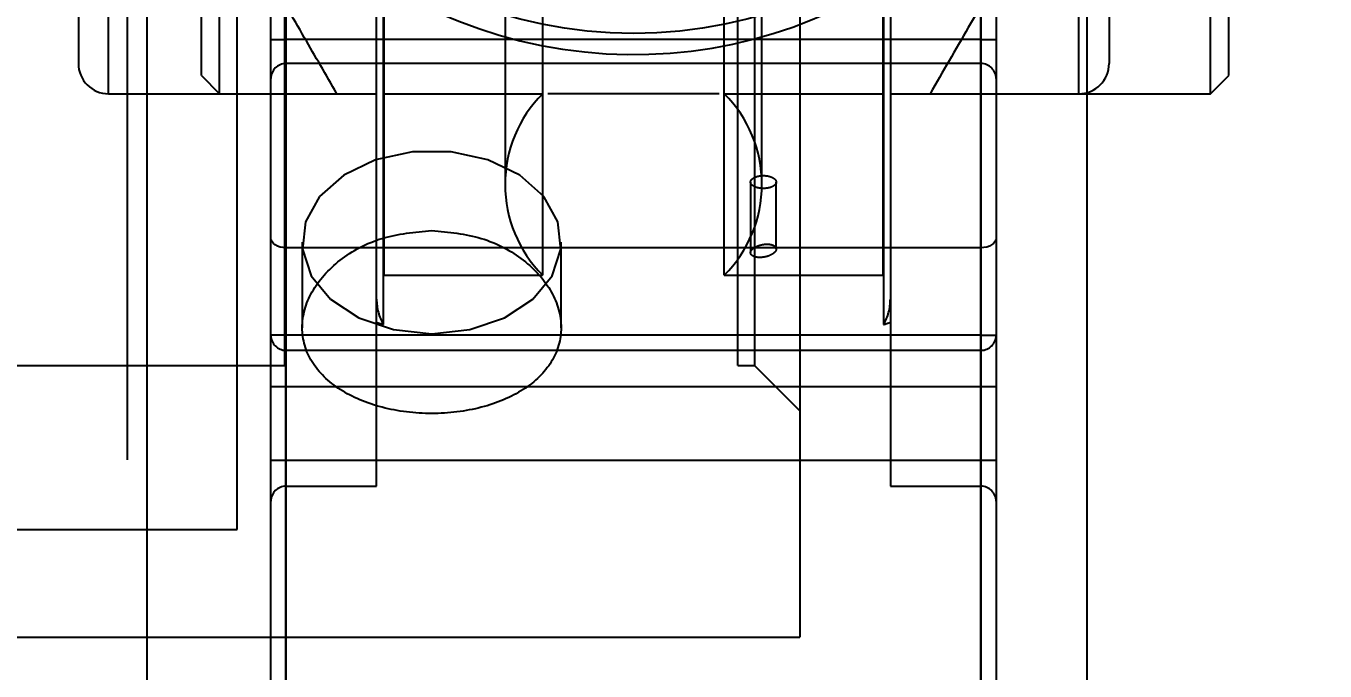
# Model space of a CAD drawing. Header units: metres. Extents: x 0 to 21025, y 0 to 14850.
# Drawn here: x 8889.91 to 8932.9, y 13148.56 to 13169.93 of the extents above; entities that cross this region are included whole.
import ezdxf

# ---------------------------------------------------------------- set-up
doc = ezdxf.new("R2010")
doc.units = ezdxf.units.M
doc.header["$LTSCALE"] = 25
doc.linetypes.add('HIDDEN2', pattern=[4.7625, 3.175, -1.5875])
for name, color, linetype in [('18_COTAS', 7, 'Continuous'), ('SL4', 4, 'Continuous'), ('ST1', 7, 'HIDDEN2')]:
    doc.layers.add(name, color=color, linetype=linetype)
doc.styles.add('ROMANS', font='ROMANS.SHX')
doc.dimstyles.new('25___1-25', dxfattribs={"dimscale": 25, "dimtxt": 2.5, "dimasz": 2, "dimexe": 1.5, "dimexo": 1, "dimgap": 0.5, "dimtad": 1, "dimzin": 12, "dimtxsty": 'ROMANS', "dimcen": 0, "dimclrd": 256, "dimclre": 256, "dimclrt": 3, "dimazin": 3, "dimtfac": 1, "dimtmove": 0, "dimatfit": 0, "dimfxl": 1, "dimlwd": -1, "dimlwe": -1, "dimarcsym": 0})

# ---------------------------------------------------------------- blocks, each defined once
blk = doc.blocks.new('*D14')
at = {"layer": '18_COTAS', "transparency": 16777216}
for p, q in [((8767.149, 13416.484), (9534.934, 13416.484)), ((9497.434, 11742.681), (9497.434, 13366.484)), ((8955.399, 11692.681), (9534.934, 11692.681))]:
    blk.add_line(p, q, dxfattribs=at)
for points in [[(9489.1, 13366.484), (9505.767, 13366.484), (9497.434, 13416.484)], [(9489.1, 11742.681), (9505.767, 11742.681), (9497.434, 11692.681)]]:
    blk.add_solid(points, dxfattribs=at)
at = {"layer": 'Defpoints', "color": 0, "transparency": 16777216}
for p in [(8742.149, 13416.484), (9497.434, 13416.484), (8930.399, 11692.681)]:
    blk.add_point(p, dxfattribs=at)
at = {"layer": '18_COTAS', "color": 3, "transparency": 16777216, "insert": (9447.731, 12554.582), "char_height": 62.5, "attachment_point": 5, "rotation": 90, "style": 'ROMANS'}
blk.add_mtext('1723,8', dxfattribs=at)

msp = doc.modelspace()

# ---------------------------------------------------------------- linework, layer by layer
at = {"layer": 'SL4'}
for p, q in [((8893.911, 13286.681), (8893.911, 13042.681)), ((8898.014, 13162.896), (8898.014, 13206.466)), ((8898.514, 13206.782), (8898.514, 13162.58)), ((8921.514, 13162.58), (8921.514, 13206.782)), ((8922.014, 13206.466), (8922.014, 13162.896)), ((8929.114, 13167.681), (8929.114, 13184.681)), ((8929.714, 13168.281), (8929.714, 13184.681)), ((8895.714, 13168.281), (8895.714, 13180.668)), ((8896.314, 13167.681), (8896.314, 13180.668)), ((8895.714, 13168.281), (8896.314, 13167.681)), ((8929.114, 13167.681), (8929.714, 13168.281)), ((8896.314, 13167.681), (8898.014, 13167.681)), ((8922.014, 13167.681), (8929.114, 13167.681)), ((8925.014, 13167.681), (8925.014, 13137.431)), ((8898.014, 13157.971), (8898.014, 13162.896)), ((8922.014, 13162.896), (8922.014, 13157.971)), ((8921.514, 13162.58), (8898.514, 13162.58)), ((8898.514, 13162.58), (8898.514, 13157.971)), ((8921.514, 13157.971), (8921.514, 13162.58)), ((8898.514, 13157.971), (8898.014, 13157.971)), ((8898.014, 13147.181), (8898.014, 13157.971)), ((8921.514, 13157.971), (8898.514, 13157.971)), ((8898.514, 13157.971), (8898.514, 13147.181)), ((8922.014, 13157.971), (8921.514, 13157.971)), ((8921.514, 13147.181), (8921.514, 13157.971)), ((8922.014, 13157.971), (8922.014, 13147.181))]:
    msp.add_line(p, q, dxfattribs=at)
at = {"layer": 'SL4', "flags": 128}
for points in [[(8898.514, 13162.58), (8898.416, 13162.586), (8898.322, 13162.604), (8898.236, 13162.634), (8898.16, 13162.673), (8898.098, 13162.721), (8898.052, 13162.775), (8898.023, 13162.834), (8898.014, 13162.896)], [(8922.014, 13162.896), (8922.004, 13162.834), (8921.975, 13162.775), (8921.929, 13162.721), (8921.867, 13162.673), (8921.791, 13162.634), (8921.705, 13162.604), (8921.611, 13162.586), (8921.514, 13162.58)]]:
    msp.add_lwpolyline(points, dxfattribs=at)
at = {"layer": 'ST1'}
for p, q in [((8893.264, 13234.931), (8893.264, 13134.431)), ((8915.514, 13219.681), (8915.514, 13149.681)), ((8898.514, 13214.637), (8898.514, 13154.725)), ((8901.514, 13154.681), (8901.514, 13214.681)), ((8918.514, 13214.681), (8918.514, 13154.681)), ((8921.514, 13154.725), (8921.514, 13214.637)), ((8898.464, 13210.681), (8898.464, 13158.681)), ((8913.464, 13158.681), (8913.464, 13210.681)), ((8914.014, 13210.681), (8914.014, 13158.681)), ((8918.291, 13209.328), (8918.291, 13160.034)), ((8901.764, 13161.671), (8901.764, 13207.692)), ((8907.008, 13207.692), (8907.008, 13161.671)), ((8918.264, 13207.692), (8918.264, 13161.671)), ((8905.764, 13204.686), (8905.764, 13164.676)), ((8914.264, 13164.676), (8914.264, 13204.686)), ((8892.644, 13167.693), (8892.644, 13201.67)), ((8924.754, 13167.693), (8924.754, 13201.67)), ((8925.014, 13201.681), (8925.014, 13167.681)), ((8891.644, 13200.681), (8891.644, 13168.681)), ((8925.754, 13200.681), (8925.754, 13168.681)), ((8898.514, 13169.481), (8898.514, 13199.881)), ((8921.514, 13199.881), (8921.514, 13169.481)), ((8901.736, 13160.034), (8901.736, 13184.681)), ((8913.019, 13161.671), (8913.019, 13184.681)), ((8898.514, 13173.911), (8898.514, 13169.481)), ((8898.514, 13159.681), (8898.514, 13173.911)), ((8921.514, 13169.481), (8921.514, 13173.911)), ((8921.514, 13173.911), (8921.514, 13159.681)), ((8896.904, 13153.241), (8896.904, 13171.431)), ((8898.014, 13169.481), (8898.514, 13169.481)), ((8898.014, 13169.481), (8898.514, 13169.481)), ((8898.514, 13168.681), (8898.514, 13169.481)), ((8921.514, 13169.481), (8898.514, 13169.481)), ((8898.514, 13169.481), (8898.514, 13168.681)), ((8921.514, 13169.481), (8922.014, 13169.481)), ((8921.514, 13169.481), (8921.514, 13168.681)), ((8921.514, 13168.681), (8921.514, 13169.481)), ((8921.514, 13169.481), (8922.014, 13169.481)), ((8921.514, 13168.681), (8898.514, 13168.681)), ((8892.644, 13167.681), (8896.314, 13167.681)), ((8898.014, 13167.681), (8901.514, 13167.681)), ((8901.764, 13167.681), (8907.008, 13167.681)), ((8913.019, 13167.681), (8918.264, 13167.681)), ((8918.514, 13167.681), (8922.014, 13167.681)), ((8913.889, 13164.754), (8913.889, 13162.417)), ((8914.739, 13162.539), (8914.739, 13164.754)), ((8899.054, 13162.761), (8899.054, 13159.932)), ((8907.62, 13159.932), (8907.62, 13162.761)), ((8901.764, 13161.671), (8907.008, 13161.671)), ((8913.019, 13161.671), (8918.264, 13161.671)), ((8898.514, 13159.681), (8898.014, 13159.681)), ((8921.514, 13159.681), (8898.514, 13159.681)), ((8898.514, 13159.681), (8898.514, 13159.181)), ((8921.514, 13159.681), (8921.514, 13159.181)), ((8921.514, 13159.681), (8922.014, 13159.681)), ((8898.514, 13155.531), (8898.514, 13159.181)), ((8921.514, 13159.181), (8898.514, 13159.181)), ((8921.514, 13159.181), (8921.514, 13155.531)), ((8888.414, 13158.681), (8898.464, 13158.681)), ((8913.464, 13158.681), (8914.014, 13158.681)), ((8914.014, 13158.681), (8915.514, 13157.181)), ((8898.514, 13155.531), (8898.014, 13155.531)), ((8898.514, 13147.181), (8898.514, 13155.531)), ((8921.514, 13155.531), (8898.514, 13155.531)), ((8922.014, 13155.531), (8921.514, 13155.531)), ((8921.514, 13155.531), (8921.514, 13147.181)), ((8898.514, 13154.681), (8901.514, 13154.681)), ((8918.514, 13154.681), (8921.514, 13154.681)), ((8886.914, 13153.241), (8896.904, 13153.241)), ((8886.914, 13149.681), (8915.514, 13149.681))]:
    msp.add_line(p, q, dxfattribs=at)
at = {"layer": 'ST1', "flags": 128}
msp.add_lwpolyline([(8903.337, 13159.732), (8904.6, 13159.867), (8905.75, 13160.259), (8906.686, 13160.873), (8907.324, 13161.654), (8907.608, 13162.535), (8907.513, 13163.435), (8907.046, 13164.275), (8906.25, 13164.981), (8905.195, 13165.49), (8903.976, 13165.756), (8902.699, 13165.756), (8901.479, 13165.49), (8900.424, 13164.981), (8899.628, 13164.275), (8899.162, 13163.435), (8899.066, 13162.535), (8899.35, 13161.654), (8899.989, 13160.873), (8900.924, 13160.259), (8902.075, 13159.867), (8903.337, 13159.732)], dxfattribs=at)
at = {"layer": 'ST1'}
msp.add_circle((8910.014, 13184.681), 15, dxfattribs=at)
for centre, radius, start, end in [((8910.014, 13184.681), 15.7, 17.1737, 342.8263), ((8892.644, 13168.681), 1, 180, 270), ((8898.514, 13168.181), 0.5, 90, 180), ((8921.514, 13168.181), 0.5, 0, 90), ((8924.754, 13168.681), 1, 270, 0), ((8910.014, 13164.676), 4.25, 135, 180), ((8910.014, 13164.676), 4.25, 0, 45), ((8910.014, 13164.676), 4.25, 180, 225), ((8910.014, 13164.676), 4.25, 315, 0), ((8903.214, 13160.875), 1.7, 180, 209.6445), ((8916.814, 13160.875), 1.7, 330.3555, 0), ((8910.014, 13184.681), 26, 250.9179, 251.4359), ((8910.014, 13184.681), 26, 288.5641, 289.0821), ((8898.514, 13159.681), 0.5, 180, 270), ((8921.514, 13159.681), 0.5, 270, 0), ((8898.514, 13154.181), 0.5, 90, 180), ((8921.514, 13154.181), 0.5, 0, 90)]:
    msp.add_arc(centre, radius, start, end, dxfattribs=at)
for points, knots in [([(8900.199, 13167.681), (8899.843, 13168.296), (8899.123, 13169.544), (8897.841, 13171.765), (8896.411, 13174.242), (8894.829, 13176.982), (8893.236, 13179.74), (8891.718, 13182.37), (8890.801, 13183.958), (8890.384, 13184.681)], [0, 0, 0, 0, 0.114678, 0.232485, 0.388423, 0.5445, 0.705441, 0.865997, 1, 1, 1, 1]), ([(8929.643, 13184.681), (8929.288, 13184.066), (8928.568, 13182.819), (8927.286, 13180.597), (8925.855, 13178.12), (8924.273, 13175.38), (8922.681, 13172.622), (8921.163, 13169.993), (8920.246, 13168.404), (8919.829, 13167.681)], [0, 0, 0, 0, 0.114678, 0.232485, 0.388423, 0.5445, 0.705441, 0.865997, 1, 1, 1, 1]), ([(8912.844, 13167.681), (8911.9, 13167.681), (8910.013, 13167.681), (8908.127, 13167.681), (8907.183, 13167.681)], [0, 0, 0, 0, 0.499984, 1, 1, 1, 1]), ([(8914.739, 13164.754), (8914.734, 13164.778), (8914.724, 13164.826), (8914.651, 13164.89), (8914.543, 13164.94), (8914.409, 13164.968), (8914.263, 13164.972), (8914.124, 13164.951), (8914.006, 13164.908), (8913.922, 13164.847), (8913.883, 13164.776), (8913.892, 13164.704), (8913.949, 13164.638), (8914.047, 13164.585), (8914.174, 13164.552), (8914.318, 13164.541), (8914.461, 13164.553), (8914.588, 13164.588), (8914.683, 13164.642), (8914.732, 13164.7), (8914.737, 13164.739), (8914.739, 13164.754)], [0, 0, 0, 0, 0.0536825, 0.1073648, 0.1610528, 0.2147445, 0.2684301, 0.3221091, 0.3757915, 0.4294819, 0.4831724, 0.536855, 0.590534, 0.6442193, 0.6979111, 0.7515992, 0.8052795, 0.8589598, 0.912648, 0.9663397, 1, 1, 1, 1]), ([(8903.337, 13163.147), (8902.776, 13163.096), (8901.654, 13162.993), (8900.23, 13162.216), (8899.278, 13161.144), (8898.942, 13159.922), (8899.278, 13158.762), (8900.23, 13157.828), (8901.654, 13157.228), (8903.337, 13157.021), (8905.02, 13157.228), (8906.444, 13157.828), (8907.397, 13158.762), (8907.732, 13159.922), (8907.397, 13161.144), (8906.444, 13162.216), (8905.02, 13162.993), (8903.898, 13163.096), (8903.337, 13163.147)], [0, 0, 0, 0, 0.06249, 0.125, 0.18751, 0.25, 0.31249, 0.375, 0.43751, 0.5, 0.56249, 0.625, 0.68751, 0.75, 0.81249, 0.875, 0.93751, 1, 1, 1, 1]), ([(8914.258, 13162.259), (8914.306, 13162.265), (8914.403, 13162.278), (8914.541, 13162.326), (8914.651, 13162.391), (8914.722, 13162.465), (8914.747, 13162.54), (8914.723, 13162.608), (8914.654, 13162.661), (8914.548, 13162.694), (8914.415, 13162.703), (8914.269, 13162.687), (8914.127, 13162.646), (8914.007, 13162.586), (8913.922, 13162.514), (8913.883, 13162.438), (8913.892, 13162.368), (8913.947, 13162.309), (8914.043, 13162.27), (8914.153, 13162.254), (8914.228, 13162.258), (8914.258, 13162.259)], [0, 0, 0, 0, 0.054736, 0.109478, 0.16399, 0.217847, 0.270979, 0.323642, 0.376288, 0.429367, 0.483144, 0.537587, 0.592374, 0.64702, 0.701097, 0.754439, 0.80721, 0.859817, 0.912724, 0.966267, 1, 1, 1, 1])]:
    msp.add_open_spline(points, degree=3, knots=knots, dxfattribs=at)

# ---------------------------------------------------------------- dimensions: what is measured, and where the dimension line sits
at = {"layer": '18_COTAS'}
dim = msp.add_linear_dim(base=(9497.434, 13416.484), p1=(8930.399, 11692.681), p2=(8742.149, 13416.484), angle=90, dimstyle='25___1-25', dxfattribs=at)
dim.commit()
dim.dimension.update_dxf_attribs({"geometry": '*D14', "text_midpoint": (9447.731, 12554.582)})

doc.saveas('drawing.dxf')
